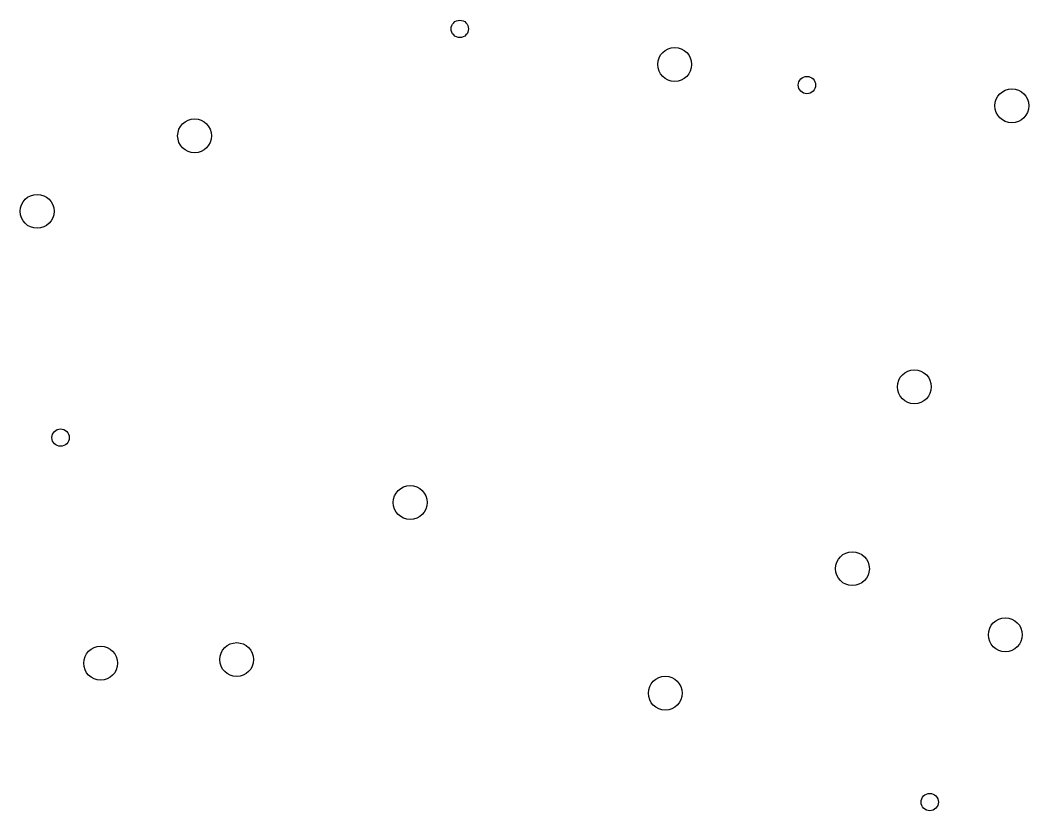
# Model space of a CAD drawing. Header units: millimetres. Extents: x -18 to 104, y -30 to 66.
import ezdxf

# ---------------------------------------------------------------- set-up
doc = ezdxf.new("R2010")
doc.units = ezdxf.units.MM

msp = doc.modelspace()

# ---------------------------------------------------------------- linework, layer by layer
for centre, radius in [((35.05, 64.75), 1.05), ((61.05, 60.45), 2.05), ((77.05, 57.95), 1.05), ((101.85, 55.45), 2.05), ((2.96, 51.81), 2.05), ((-16.1, 42.68), 2.05), ((90.05, 21.45), 2.05), ((-13.26, 15.3), 1.05), ((29.05, 7.45), 2.05), ((82.55, -0.55), 2.05), ((101.05, -8.55), 2.05), ((8.05, -11.55), 2.05), ((-8.41, -11.99), 2.05), ((59.91, -15.62), 2.05), ((91.91, -28.79), 1.05)]:
    msp.add_circle(centre, radius)

doc.saveas('drawing.dxf')
